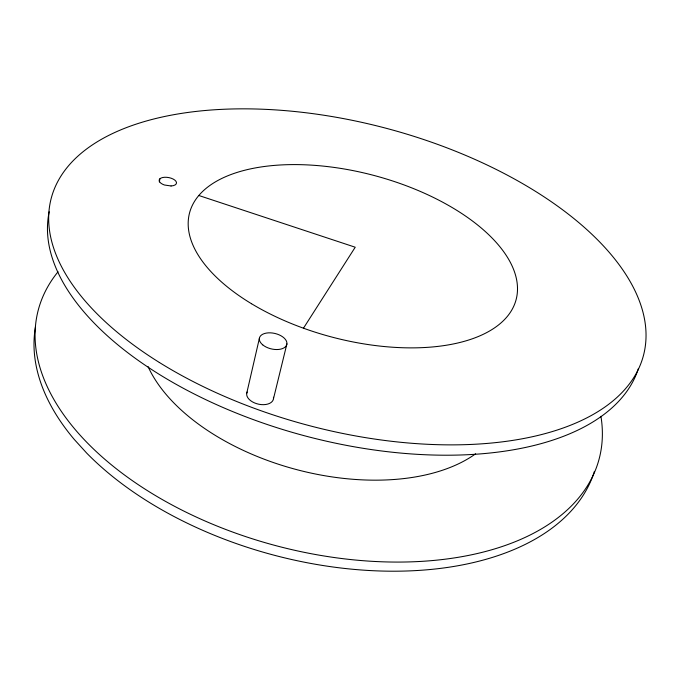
<?xml version="1.0" encoding="UTF-8"?>
<svg xmlns="http://www.w3.org/2000/svg" width="680" height="680" viewBox="0 0 680 680"><rect width="100%" height="100%" fill="white"/><g stroke="black" fill="none" stroke-linecap="round" stroke-linejoin="round"><path stroke-width="1.02" d="M159.35 181.959L159.876 178.815M246.704 393.372L259.386 338.325M273.496 398.692L286.9 343.901M303.467 328.202L355.224 247.223L198.798 195.483M594.405 471.393A288.873 167.773 14.9 0 1 378.241 570.928A288.873 167.773 14.9 0 1 86.657 453.058L74.256 439.433A288.873 167.773 14.9 0 1 35.521 326.689M600.933 416.347A290.148 166.829 14.9 0 1 275.723 545.623A290.148 166.829 14.9 0 1 58.047 271.771M638.418 368.5A304.954 154.819 14.9 0 1 305.074 435.923A304.954 154.819 14.9 0 1 49.198 211.778M475.66 453.781A187.144 106.471 14.9 0 1 296.055 469.463A187.144 106.471 14.9 0 1 148.044 366.571M273.471 397.23A13.668 8.228 13 0 1 258.918 404.26A13.668 8.228 13 0 1 247.137 391.995M171.054 185.98L164.364 184.986A8.806 4.148 10.3 0 1 161.016 178.058A8.806 4.148 10.3 0 1 174.803 180.098L175.907 181.203A8.806 4.148 10.3 0 1 171.054 185.98M159.332 362.449A306.374 153.569 14.9 0 0 642.354 359.269A306.374 153.569 14.9 0 0 240.338 108.851A306.374 153.569 14.9 0 0 159.332 362.449M251.489 303.722A168.946 83.504 14.9 0 0 515.908 300.365A168.946 83.504 14.9 0 0 291.091 164.611A168.946 83.504 14.9 0 0 251.489 303.722M262.718 344.853A14.051 7.93 13.2 0 0 286.186 345.856A14.051 7.93 13.2 0 0 270.495 332.843A14.051 7.93 13.2 0 0 262.718 344.853"/></g></svg>
